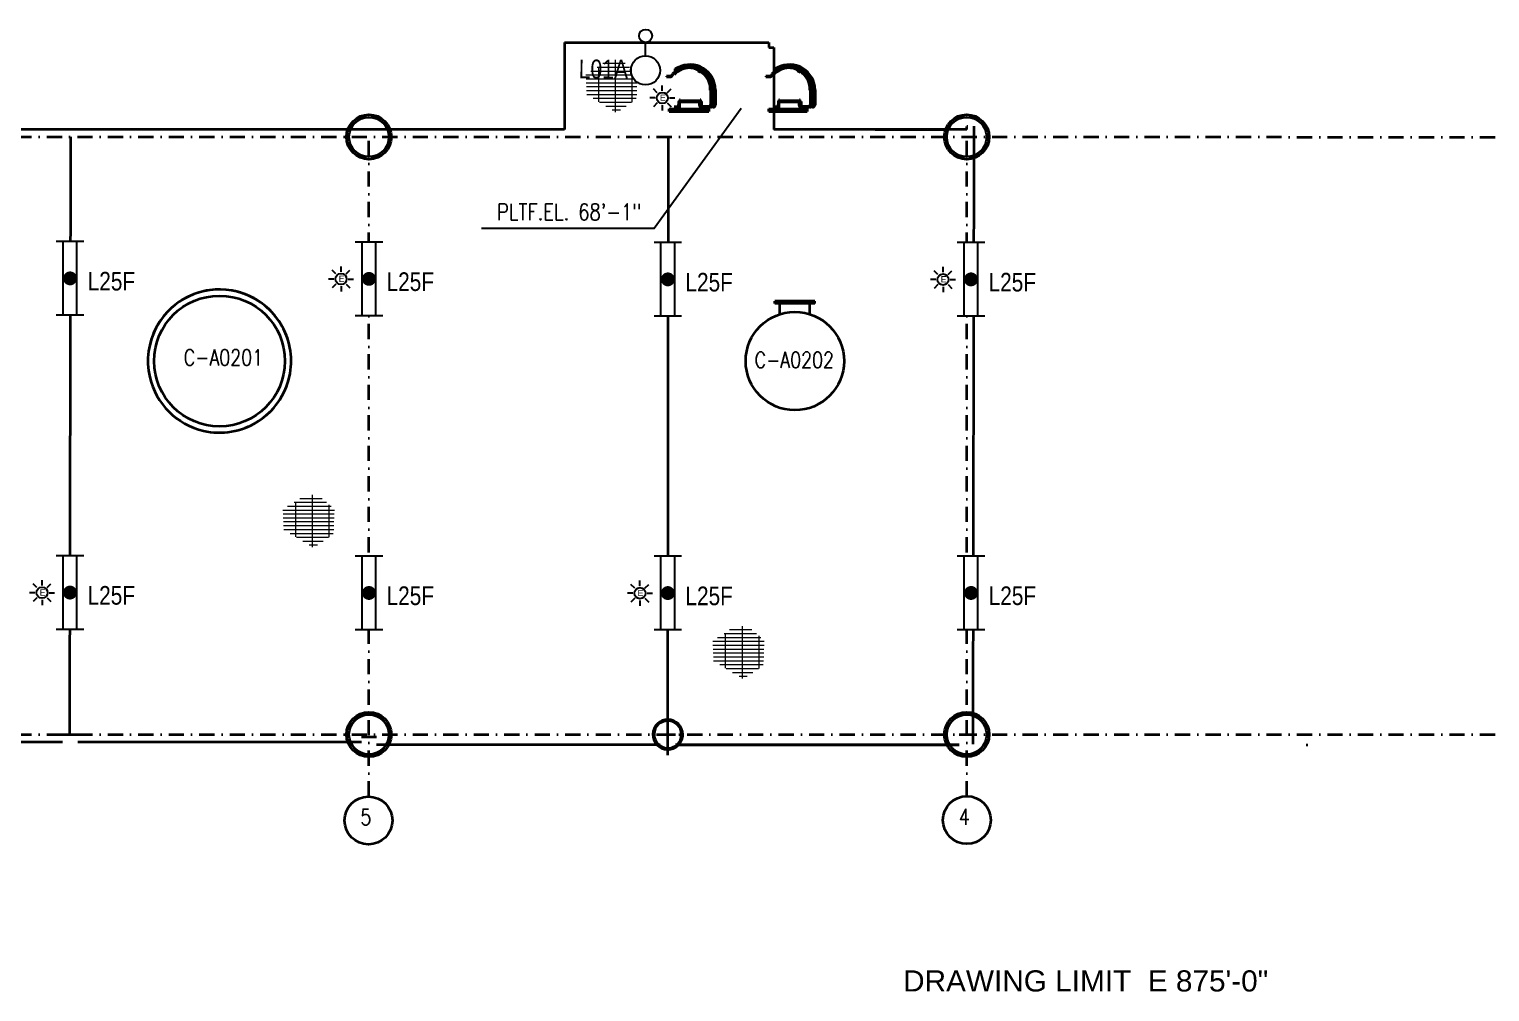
# Model space of a CAD drawing. Header units: inches. Extents: x 3139 to 9140, y 3844 to 6923.
# Drawn here: x 3912 to 5084, y 6149 to 6922 of the extents above; entities that cross this region are included whole.
import ezdxf
from ezdxf.enums import TextEntityAlignment as Align

# ---------------------------------------------------------------- set-up
doc = ezdxf.new("R2010")
doc.units = ezdxf.units.IN
doc.header["$MEASUREMENT"] = 0
doc.linetypes.add('DASHDOT2', pattern=[12.700025, 6.350013, -3.175006, 0, -3.175006])
doc.linetypes.add('HIDDEN2', pattern=[0.1875, 0.125, -0.0625])
for name, color, linetype in [('Default', 7, 'Continuous'), ('E-LIGHTING', 41, 'Continuous'), ('LIGHT', 4, 'Continuous'), ('TF_G_MATCHLINE', 7, 'Continuous'), ('TF_P_Equipment', 7, 'Continuous'), ('TF_P_Ladder', 7, 'Continuous'), ('TF_P_Steel', 7, 'Continuous'), ('TF_S_GRATING', 7, 'Continuous')]:
    doc.layers.add(name, color=color, linetype=linetype)
doc.styles.add('Arial', font='arial.ttf')
doc.styles.add('ROMANS', font='romans.shx')

# ---------------------------------------------------------------- blocks, each defined once
blk = doc.blocks.new('A$Cdd380a1b')
at = {"layer": 'TF_G_MATCHLINE', "color": 7, "style": 'Arial', "width": 1.006371}
blk.add_text('DRAWING LIMIT  E 875\'-0"', height=0.132812, dxfattribs=at).set_placement((-65.1459, 12.8714), align=Align.TOP_CENTER)
blk = doc.blocks.new('TF_P_ELP_GRATING', base_point=(2.146, 13.23))
at = {"layer": 'TF_S_GRATING', "color": 8, "linetype": 'Continuous', "lineweight": 18}
for p, q in [((2.37, 13.425), (1.964, 13.425)), ((1.98, 13.435), (1.98, 12.994)), ((2.313, 13.474), (2.034, 13.474)), ((2.19, 13.523), (2.19, 12.866)), ((2.4, 13.399), (2.4, 12.99)), ((2.469, 13.328), (1.822, 13.328)), ((2.467, 13.279), (1.824, 13.279)), ((2.465, 13.23), (1.826, 13.23)), ((2.426, 13.377), (1.882, 13.377)), ((2.463, 13.182), (1.828, 13.182)), ((2.462, 13.133), (1.83, 13.133)), ((2.46, 13.084), (1.832, 13.084)), ((2.453, 13.035), (1.912, 13.035)), ((2.396, 12.987), (1.992, 12.987)), ((2.326, 12.938), (2.072, 12.938)), ((2.256, 12.889), (2.152, 12.889))]:
    blk.add_line(p, q, dxfattribs=at)
blk = doc.blocks.new('A$Cf3c044f0')
at = {"layer": 'Default', "color": 8, "linetype": 'Continuous', "lineweight": 35}
for centre in [(0.9342, -2.8832), (0.9342, -2.8832), (4.6886, -2.8809), (4.6886, -2.8809)]:
    blk.add_circle(centre, 0.15, dxfattribs=at)
at = {"layer": 'TF_P_Equipment', "color": 8, "linetype": 'Continuous', "lineweight": 35}
for p, q in [((3.484, 0.3608), (3.484, 0.375)), ((3.6094, 0.375), (3.484, 0.375)), ((3.7347, 0.375), (3.6094, 0.375)), ((3.7347, 0.3608), (3.7347, 0.375)), ((3.6094, 0.3608), (3.484, 0.3608)), ((3.5156, 0.294), (3.5156, 0.3608)), ((3.7347, 0.3608), (3.6094, 0.3608)), ((3.7031, 0.294), (3.7031, 0.3608))]:
    blk.add_line(p, q, dxfattribs=at)
for centre, radius in [((0, 0), 0.4102), ((3.6094, 0), 0.3086)]:
    blk.add_circle(centre, radius, dxfattribs=at)
for start, end in [(28.81664, 193.02367), (28.81664, 166.97632), (61.18337, 76.97224), (61.18337, 76.97224), (61.18337, 76.97222), (61.18337, 76.97222), (12.51245, 28.81664), (12.51245, 28.81664), (12.51244, 28.81663), (347.48755, 28.81663), (193.02368, 256.9722), (193.02368, 256.9722), (256.97221, 347.48755), (283.0278, 347.48755), (283.0278, 347.48755), (283.02778, 347.48756)]:
    blk.add_arc((0, 0), 0.4492, start, end, dxfattribs=at)
at = {"layer": 'TF_P_Equipment', "color": 8, "linetype": 'HIDDEN2', "lineweight": 18}
for start, end in [(347.48755, 12.51245), (347.48755, 12.51245), (347.48756, 12.51244), (347.48756, 12.51244)]:
    blk.add_arc((0, 0), 0.4492, start, end, dxfattribs=at)
at = {"layer": 'TF_P_Ladder', "color": 8, "linetype": 'Continuous', "lineweight": 35}
for p, q in [((2.8759, 1.8433), (2.859, 1.8335)), ((2.8634, 1.8206), (2.859, 1.8335)), ((2.8804, 1.8303), (2.8759, 1.8433)), ((2.8767, 1.842), (2.8759, 1.8433)), ((2.8812, 1.8307), (2.8786, 1.8384)), ((3.005, 1.8342), (3.0067, 1.8392)), ((3.0058, 1.8339), (3.009, 1.8433)), ((3.009, 1.8433), (3.0067, 1.8392)), ((3.026, 1.8336), (3.009, 1.8433)), ((3.0232, 1.8254), (3.026, 1.8336)), ((3.5005, 1.8433), (3.4836, 1.8335)), ((3.488, 1.8206), (3.4836, 1.8335)), ((3.5012, 1.842), (3.5005, 1.8433)), ((3.5049, 1.8303), (3.5005, 1.8433)), ((3.5058, 1.8307), (3.5031, 1.8384)), ((3.6295, 1.8342), (3.6312, 1.8392)), ((3.6304, 1.8339), (3.6336, 1.8433)), ((3.6336, 1.8433), (3.6312, 1.8392)), ((3.6505, 1.8336), (3.6336, 1.8433)), ((3.6477, 1.8254), (3.6505, 1.8336)), ((2.8266, 1.7878), (2.8035, 1.7878)), ((2.8035, 1.7878), (2.8035, 1.7831)), ((2.8035, 1.7831), (2.8266, 1.7831)), ((2.8649, 1.8164), (2.8647, 1.8171)), ((2.8818, 1.8261), (2.8649, 1.8164)), ((2.8649, 1.8164), (2.8672, 1.8123)), ((2.8649, 1.8164), (2.8655, 1.8154)), ((2.8649, 1.8164), (2.8649, 1.8164)), ((2.8672, 1.8123), (2.8842, 1.8221)), ((2.8818, 1.8261), (2.8751, 1.8223)), ((2.8818, 1.8261), (2.8817, 1.8266)), ((2.8818, 1.8261), (2.8818, 1.8261)), ((2.8842, 1.8221), (2.8818, 1.8261)), ((2.8826, 1.8266), (2.8825, 1.8269)), ((3.0032, 1.8261), (3.0008, 1.8221)), ((3.0008, 1.8221), (3.0021, 1.8257)), ((3.0008, 1.8221), (3.0008, 1.8221)), ((3.0008, 1.8221), (3.0081, 1.8179)), ((3.0008, 1.8221), (3.0008, 1.8221)), ((3.0008, 1.8221), (3.0177, 1.8123)), ((3.0028, 1.8254), (3.0021, 1.8244)), ((3.0201, 1.8164), (3.0032, 1.8261)), ((3.0177, 1.8123), (3.0201, 1.8164)), ((3.0178, 1.8123), (3.0188, 1.8141)), ((3.0178, 1.8123), (3.0178, 1.8123)), ((3.0215, 1.8206), (3.0216, 1.8209)), ((3.4281, 1.7878), (3.4281, 1.7831)), ((3.4511, 1.7878), (3.4281, 1.7878)), ((3.4281, 1.7831), (3.4511, 1.7831)), ((3.4894, 1.8164), (3.4892, 1.8171)), ((3.5064, 1.8261), (3.4894, 1.8164)), ((3.4894, 1.8164), (3.4894, 1.8164)), ((3.4894, 1.8164), (3.49, 1.8154)), ((3.4894, 1.8164), (3.4918, 1.8123)), ((3.4918, 1.8123), (3.5087, 1.8221)), ((3.5063, 1.8261), (3.4997, 1.8223)), ((3.5063, 1.8261), (3.5062, 1.8266)), ((3.5063, 1.8261), (3.5063, 1.8261)), ((3.5087, 1.8221), (3.5064, 1.8261)), ((3.5072, 1.8266), (3.507, 1.8269)), ((3.6277, 1.8261), (3.6254, 1.8221)), ((3.6254, 1.8221), (3.6266, 1.8257)), ((3.6254, 1.8221), (3.6423, 1.8123)), ((3.6254, 1.8221), (3.6326, 1.8179)), ((3.6254, 1.8221), (3.6254, 1.8221)), ((3.6254, 1.8221), (3.6254, 1.8221)), ((3.6273, 1.8254), (3.6267, 1.8244)), ((3.6446, 1.8164), (3.6277, 1.8261)), ((3.6423, 1.8123), (3.6446, 1.8164)), ((3.6423, 1.8123), (3.6433, 1.8141)), ((3.6423, 1.8123), (3.6423, 1.8123)), ((3.6461, 1.8206), (3.6462, 1.8209)), ((3.0758, 1.7205), (3.0758, 1.701)), ((3.0805, 1.7205), (3.0758, 1.7205)), ((3.0758, 1.7045), (3.0758, 1.701)), ((3.0758, 1.701), (3.0805, 1.701)), ((3.0758, 1.701), (3.0808, 1.7001)), ((3.0758, 1.701), (3.0758, 1.701)), ((3.0805, 1.701), (3.0805, 1.7205)), ((3.0805, 1.701), (3.0808, 1.701)), ((3.0808, 1.7015), (3.0808, 1.6078)), ((3.0843, 1.7198), (3.089, 1.7189)), ((3.0855, 1.6078), (3.0855, 1.7015)), ((3.0855, 1.7001), (3.0901, 1.6992)), ((3.0855, 1.6992), (3.0878, 1.6988)), ((3.0878, 1.6988), (3.0901, 1.6988)), ((3.0901, 1.6078), (3.0901, 1.7015)), ((3.0948, 1.7015), (3.0948, 1.6078)), ((3.1066, 1.6078), (3.1066, 1.7015)), ((3.1112, 1.7015), (3.1112, 1.6078)), ((3.7003, 1.7205), (3.7003, 1.701)), ((3.705, 1.7205), (3.7003, 1.7205)), ((3.7003, 1.7045), (3.7003, 1.701)), ((3.7003, 1.701), (3.7003, 1.701)), ((3.7003, 1.701), (3.7053, 1.7001)), ((3.7003, 1.701), (3.705, 1.701)), ((3.705, 1.701), (3.705, 1.7205)), ((3.705, 1.701), (3.7053, 1.701)), ((3.7053, 1.7015), (3.7053, 1.6078)), ((3.7088, 1.7198), (3.7136, 1.7189)), ((3.71, 1.6078), (3.71, 1.7015)), ((3.71, 1.7001), (3.7147, 1.6992)), ((3.71, 1.6992), (3.7123, 1.6988)), ((3.7123, 1.6988), (3.7147, 1.6988)), ((3.7147, 1.6078), (3.7147, 1.7015)), ((3.7194, 1.7015), (3.7194, 1.6078)), ((3.7311, 1.6078), (3.7311, 1.7015)), ((3.7358, 1.7015), (3.7358, 1.6078)), ((2.8519, 1.5976), (2.8698, 1.5976)), ((2.8698, 1.5929), (2.8519, 1.5929)), ((2.88, 1.6288), (2.8831, 1.6288)), ((2.88, 1.6288), (2.88, 1.5825)), ((2.8847, 1.6328), (2.8831, 1.6328)), ((2.8831, 1.6261), (2.8831, 1.6328)), ((2.8831, 1.625), (2.8831, 1.6261)), ((2.8894, 1.6386), (2.8847, 1.6386)), ((2.8847, 1.6386), (2.8847, 1.6191)), ((2.8847, 1.6191), (2.8894, 1.6191)), ((2.8847, 1.6191), (2.8847, 1.5825)), ((2.8894, 1.6191), (2.8894, 1.6386)), ((3.0144, 1.6328), (2.8894, 1.6328)), ((3.0097, 1.6249), (2.8894, 1.6249)), ((3.0097, 1.6288), (3.0097, 1.6078)), ((3.0144, 1.6288), (3.0097, 1.6288)), ((3.0191, 1.6386), (3.0144, 1.6386)), ((3.0144, 1.6386), (3.0144, 1.6191)), ((3.0144, 1.6078), (3.0144, 1.6191)), ((3.0144, 1.6191), (3.0191, 1.6191)), ((3.0191, 1.6191), (3.0191, 1.6386)), ((3.0206, 1.6328), (3.0191, 1.6328)), ((3.0191, 1.6191), (3.0191, 1.5992)), ((3.0191, 1.594), (3.0191, 1.5825)), ((3.0206, 1.6261), (3.0206, 1.6328)), ((3.0206, 1.6288), (3.0237, 1.6288)), ((3.0206, 1.625), (3.0206, 1.6261)), ((3.0237, 1.6288), (3.0237, 1.5976)), ((3.0237, 1.5929), (3.0237, 1.5825)), ((3.0706, 1.5976), (3.0245, 1.5976)), ((3.0245, 1.5929), (3.0706, 1.5929)), ((3.08, 1.5929), (3.0706, 1.5929)), ((3.0964, 1.5929), (3.08, 1.5929)), ((3.0908, 1.5976), (3.0964, 1.5976)), ((3.4769, 1.5976), (3.4944, 1.5976)), ((3.4944, 1.5929), (3.4769, 1.5929)), ((3.5045, 1.6288), (3.5077, 1.6288)), ((3.5045, 1.6288), (3.5045, 1.5825)), ((3.5092, 1.6328), (3.5077, 1.6328)), ((3.5077, 1.6261), (3.5077, 1.6328)), ((3.5077, 1.625), (3.5077, 1.6261)), ((3.5139, 1.6386), (3.5092, 1.6386)), ((3.5092, 1.6386), (3.5092, 1.6191)), ((3.5092, 1.6191), (3.5139, 1.6191)), ((3.5092, 1.6191), (3.5092, 1.5825)), ((3.5139, 1.6191), (3.5139, 1.6386)), ((3.6389, 1.6328), (3.5139, 1.6328)), ((3.6342, 1.6249), (3.5139, 1.6249)), ((3.6342, 1.6288), (3.6342, 1.6078)), ((3.6389, 1.6288), (3.6342, 1.6288)), ((3.6389, 1.6386), (3.6389, 1.6191)), ((3.6436, 1.6386), (3.6389, 1.6386)), ((3.6389, 1.6078), (3.6389, 1.6191)), ((3.6389, 1.6191), (3.6436, 1.6191)), ((3.6436, 1.6191), (3.6436, 1.6386)), ((3.6452, 1.6328), (3.6436, 1.6328)), ((3.6436, 1.6191), (3.6436, 1.5992)), ((3.6436, 1.594), (3.6436, 1.5825)), ((3.6452, 1.6261), (3.6452, 1.6328)), ((3.6452, 1.6288), (3.6483, 1.6288)), ((3.6452, 1.625), (3.6452, 1.6261)), ((3.6483, 1.6288), (3.6483, 1.5976)), ((3.6483, 1.5929), (3.6483, 1.5825)), ((3.6952, 1.5976), (3.6491, 1.5976)), ((3.6491, 1.5929), (3.6952, 1.5929)), ((3.7045, 1.5929), (3.6952, 1.5929)), ((3.7209, 1.5929), (3.7045, 1.5929)), ((3.7154, 1.5976), (3.7209, 1.5976))]:
    blk.add_line(p, q, dxfattribs=at)
for centre, radius, start, end in [((2.9425, 1.7015), 0.143, 0, 135), ((2.941, 1.7), 0.1398, 0.60236, 132.78875), ((2.9519, 1.7015), 0.1383, 92.2002, 136.28271), ((2.9519, 1.7015), 0.1594, 0, 118.21144), ((2.9519, 1.7015), 0.1547, 0, 118.19549), ((2.9519, 1.7015), 0.143, 0, 91.87889), ((3.567, 1.7015), 0.143, 0, 135), ((3.5656, 1.7), 0.1398, 0.60236, 132.78875), ((3.5764, 1.7015), 0.1383, 92.2002, 136.01157), ((3.5764, 1.7015), 0.1594, 0, 118.21144), ((3.5764, 1.7015), 0.1547, 0, 118.19549), ((3.5764, 1.7015), 0.143, 0, 91.87889), ((2.8266, 1.8026), 0.0195, 270, 0), ((2.8266, 1.8026), 0.0148, 270, 0), ((2.9519, 1.7015), 0.1594, 125.32181, 128.83644), ((2.9519, 1.7015), 0.1547, 125.83645, 130.24838), ((2.9519, 1.7015), 0.143, 127.18622, 134.35177), ((2.9519, 1.7015), 0.143, 116.88471, 119.34008), ((2.9519, 1.7015), 0.1383, 0, 61.66824), ((3.4511, 1.8026), 0.0195, 270, 0), ((3.4511, 1.8026), 0.0148, 270, 0), ((3.5764, 1.7015), 0.1594, 125.32181, 128.62751), ((3.5764, 1.7015), 0.1547, 125.83645, 130.02872), ((3.5764, 1.7015), 0.143, 127.18622, 134.09822), ((3.5764, 1.7015), 0.143, 116.88471, 119.34008), ((3.5764, 1.7015), 0.1383, 0, 61.66824), ((2.8698, 1.6078), 0.0102, 270, 0), ((2.8698, 1.6078), 0.0148, 270, 313.17355), ((3.0245, 1.6078), 0.0148, 180, 270), ((3.0245, 1.6078), 0.0102, 180, 270), ((3.0339, 1.6078), 0.0102, 180, 270), ((3.0706, 1.6078), 0.0102, 270, 0), ((3.0706, 1.6078), 0.0148, 270, 0), ((3.08, 1.6078), 0.0148, 270, 0), ((3.08, 1.6078), 0.0102, 278.84988, 0), ((3.0964, 1.6078), 0.0102, 270, 0), ((3.0964, 1.6078), 0.0148, 270, 0), ((3.4944, 1.6078), 0.0102, 270, 0), ((3.4944, 1.6078), 0.0148, 270, 313.17355), ((3.6491, 1.6078), 0.0148, 180, 270), ((3.6491, 1.6078), 0.0102, 180, 270), ((3.6584, 1.6078), 0.0102, 180, 270), ((3.6952, 1.6078), 0.0102, 270, 0), ((3.6952, 1.6078), 0.0148, 270, 0), ((3.7045, 1.6078), 0.0148, 270, 0), ((3.7045, 1.6078), 0.0102, 278.84988, 0), ((3.7209, 1.6078), 0.0148, 270, 0), ((3.7209, 1.6078), 0.0102, 270, 0)]:
    blk.add_arc(centre, radius, start, end, dxfattribs=at)
at = {"layer": 'TF_P_Steel', "color": 8, "linetype": 'Continuous', "lineweight": 35}
for p, q in [((2.1647, 1.9998), (2.1647, 1.4539)), ((2.1647, 1.9998), (3.4458, 1.9998)), ((3.4458, 1.9998), (3.4458, 1.9687)), ((3.4458, 1.9687), (3.4769, 1.9687)), ((3.4769, 1.9687), (3.4769, 1.8125)), ((3.4769, 1.8081), (3.4769, 1.4539)), ((2.8208, 1.5666), (2.8208, 1.5825)), ((2.8208, 1.5825), (3.07, 1.5825)), ((2.8208, 1.5666), (3.07, 1.5666)), ((3.07, 1.5825), (3.07, 1.5666)), ((3.4455, 1.5666), (3.4455, 1.5825)), ((3.4455, 1.5825), (3.6866, 1.5825)), ((3.4455, 1.5666), (3.6866, 1.5666)), ((3.6866, 1.5825), (3.6866, 1.5666)), ((4.6875, 1.4539), (4.6875, 1.4711)), ((0.9375, 1.4539), (-2.8125, 1.4539)), ((2.1647, 1.4539), (0.9375, 1.4539)), ((4.6875, 1.4539), (3.4769, 1.4539)), ((4.6875, 1.4539), (4.0936, 1.4539)), ((4.1129, 1.4532), (4.5718, 1.4532)), ((2.7578, -2.2784), (2.7564, -2.2784)), ((2.8672, -2.2784), (2.8686, -2.2784)), ((-0.9852, -2.3437), (-0.8898, -2.3437)), ((0.8898, -2.3577), (0.9852, -2.3577)), ((2.7648, -2.3437), (2.8602, -2.3437)), ((4.6398, -2.3437), (4.7352, -2.3437)), ((-0.9852, -2.3914), (-2.7648, -2.3914)), ((0.8898, -2.3914), (-0.8898, -2.3914)), ((2.7648, -2.4086), (0.9852, -2.4086)), ((2.7452, -2.4091), (0.9852, -2.4091)), ((2.7648, -2.4091), (2.7564, -2.4091)), ((4.6398, -2.4086), (2.8602, -2.4086)), ((2.8602, -2.4091), (2.8686, -2.4091)), ((2.8798, -2.4091), (4.6398, -2.4091))]:
    blk.add_line(p, q, dxfattribs=at)
for points in [[(4.7319, 1.4749), (4.7259, -2.4046)], [(-0.9346, 1.4062), (-0.9404, -2.3437)], [(2.8154, 1.4062), (2.8094, -2.4733)]]:
    blk.add_lwpolyline(points, dxfattribs=at)
at = {"layer": 'TF_P_Steel', "color": 8, "linetype": 'DASHDOT2', "lineweight": 35, "ltscale": 0.015}
for points in [[(-4.9089, 1.4062), (15.9375, 1.406)], [(0.9366, -2.7309), (0.9375, 1.4062)], [(4.6879, -2.7309), (4.6875, 1.4062)], [(-4.9089, -2.3437), (15.9375, -2.3437)]]:
    blk.add_lwpolyline(points, dxfattribs=at)
at = {"layer": 'TF_P_Steel', "color": 8, "linetype": 'Continuous', "lineweight": 35}
for centre, radius in [((0.9375, 1.4062), 0.1407), ((0.9375, 1.4062), 0.1253), ((4.6875, 1.4062), 0.1407), ((4.6875, 1.4062), 0.1253), ((0.9375, -2.3437), 0.1407), ((0.9375, -2.3437), 0.1253), ((4.6875, -2.3437), 0.1407), ((4.6875, -2.3437), 0.1253)]:
    blk.add_circle(centre, radius, dxfattribs=at)
for radius, start, end in [(0.0938, 0, 268.13544), (0.0861, 0, 267.97677), (0.0938, 268.13544, 0), (0.0861, 267.97677, 0)]:
    blk.add_arc((2.8125, -2.3437), radius, start, end, dxfattribs=at)
for centre, major_axis, ratio, start_param, end_param in [((4.6875, 1.4062), (0, 0.0654), 0.774819, 6.157357, 6.283185), ((6.8167, -2.3437), (-0.079, 0), 0.827723, 1.570796, 1.696624)]:
    blk.add_ellipse(centre, major_axis=major_axis, ratio=ratio, start_param=start_param, end_param=end_param, dxfattribs=at)
at = {"layer": 'Default', "color": 8, "linetype": 'Continuous', "lineweight": 35, "xscale": 0.5, "yscale": 0.5, "zscale": 0.5}
for p in [(2.4605, 1.7445), (0.5594, -0.986), (3.2561, -1.8098)]:
    blk.add_blockref('TF_P_ELP_GRATING', p, dxfattribs=at)
at = {"layer": 'Default', "color": 8, "style": 'ROMANS', "width": 0.8}
for s, p in [('C-A0201', (0.0244, 0.0222)), ('C-A0202', (3.6059, 0.0071))]:
    blk.add_text(s, height=0.1, dxfattribs=at).set_placement(p, align=Align.MIDDLE_CENTER)
for s, p in [('5', (0.8837, -2.8123)), ('4', (4.6381, -2.81))]:
    blk.add_text(s, height=0.1, dxfattribs=at).set_placement(p, align=Align.TOP_LEFT)
blk = doc.blocks.new('*U40')
at = {"color": 3}
for points in [[(22, 19.2), (22, 23.6)], [(26.1, 17.5), (29.2, 20.6)], [(27.8, 13.5), (32.2, 13.5)], [(22.1, 7.7), (22.1, 3.4)], [(26.1, 9.4), (29.2, 6.3)]]:
    blk.add_lwpolyline(points, dxfattribs=at)
blk.add_circle((22.1, 13.5), 4.47, dxfattribs=at)
at = {"color": 4, "linetype": 'ByBlock', "lineweight": -2}
blk.add_circle((-27.7, 0), 5.26, dxfattribs=at)
at = {"color": 4, "insert": (19.4, 11.6), "char_height": 5.03, "attachment_point": 1, "rotation": 89.8623, "style": 'Arial'}
blk.add_mtext_dynamic_manual_height_columns('E', width=62.916, gutter_width=0.0684, heights=[0], dxfattribs=at)
at = {"color": 8}
blk.add_wipeout([(11.7, 0.1), (11.6, 0.8), (11.6, 1.5), (11.4, 2.2), (11.3, 3), (11.1, 3.7), (10.8, 4.4), (10.5, 5), (10.2, 5.7), (9.8, 6.3), (9.4, 6.9), (9, 7.5), (8.5, 8), (8, 8.6), (7.4, 9), (6.8, 9.5), (6.2, 9.9), (5.6, 10.3), (4.9, 10.6), (4.3, 10.9), (3.6, 11.1), (2.9, 11.3), (2.2, 11.5), (1.4, 11.6), (0.7, 11.7), (0, 11.7), (-0.8, 11.7), (-1.5, 11.6), (-2.2, 11.5), (-2.9, 11.3), (-3.6, 11.1), (-4.3, 10.9), (-5, 10.6), (-5.6, 10.2), (-6.3, 9.9), (-6.9, 9.5), (-7.4, 9), (-8, 8.5), (-8.5, 8), (-9, 7.5), (-9.4, 6.9), (-9.9, 6.3), (-10.2, 5.6), (-10.6, 5), (-10.8, 4.3), (-11.1, 3.6), (-11.3, 2.9), (-11.5, 2.2), (-11.6, 1.5), (-11.6, 0.7), (-11.7, 0), (-11.6, -0.7), (-11.6, -1.4), (-11.4, -2.2), (-11.3, -2.9), (-11.1, -3.6), (-10.8, -4.3), (-10.5, -4.9), (-10.2, -5.6), (-9.8, -6.2), (-9.4, -6.8), (-9, -7.4), (-8.5, -8), (-8, -8.5), (-7.4, -9), (-6.8, -9.4), (-6.2, -9.8), (-5.6, -10.2), (-4.9, -10.5), (-4.3, -10.8), (-3.6, -11), (-2.9, -11.3), (-2.2, -11.4), (-1.4, -11.5), (-0.7, -11.6), (0, -11.6), (0.8, -11.6), (1.5, -11.5), (2.2, -11.4), (2.9, -11.2), (3.6, -11), (4.3, -10.8), (5, -10.5), (5.6, -10.2), (6.3, -9.8), (6.9, -9.4), (7.4, -8.9), (8, -8.4), (8.5, -7.9), (9, -7.4), (9.4, -6.8), (9.9, -6.2), (10.2, -5.6), (10.6, -4.9), (10.8, -4.2), (11.1, -3.5), (11.3, -2.8), (11.5, -2.1), (11.6, -1.4), (11.6, -0.7)], dxfattribs=at)
at = {"color": 4, "linetype": 'ByBlock', "lineweight": -2}
blk.add_line((-11.7, 0), (-22.4, 0), dxfattribs=at)
at = {"color": 3}
for points in [[(16.3, 13.5), (12, 13.4)], [(18, 17.5), (14.9, 20.6)], [(18, 9.4), (14.9, 6.3)]]:
    blk.add_lwpolyline(points, dxfattribs=at)
at = {"color": 4, "linetype": 'ByBlock', "lineweight": -2}
blk.add_circle((0, 0), 11.7, dxfattribs=at)
at = {"color": 4, "insert": (-8.6, -53.6), "char_height": 15.153, "attachment_point": 1, "rotation": 89.8623, "style": 'Arial'}
blk.add_mtext_dynamic_manual_height_columns('{\\W0.8;L01A}', width=189.578, gutter_width=0.206, heights=[0], dxfattribs=at)
blk = doc.blocks.new('*U88')
at = {"color": 4, "insert": (0.71, -1.91), "char_height": 2.024, "attachment_point": 1, "rotation": 270, "line_spacing_factor": 0.829163, "style": 'Arial'}
blk.add_mtext_dynamic_manual_height_columns('{\\W0.8;L25F}', width=22.5376, gutter_width=0.0245, heights=[0], dxfattribs=at)
at = {"color": 3}
blk.add_wipeout([(-4, 0.75), (4, 0.75), (4, -0.75), (-4, -0.75)], dxfattribs=at)
at = {"color": 4}
for p, q in [((-4, -1.5), (-4, 1.5)), ((-4, 0.75), (4, 0.75)), ((4, -1.5), (4, 1.5)), ((-4, -0.75), (4, -0.75))]:
    blk.add_line(p, q, dxfattribs=at)
at = {"color": 4, "const_width": 0.75}
blk.add_lwpolyline([(-0.38, 0, 1), (0.38, 0, 1)], format="xyb", close=True, dxfattribs=at)
blk = doc.blocks.new('L25F - E')
at = {"color": 3}
for points in [[(-4.2, 26.5), (-7.2, 29.6)], [(-0.1, 28.2), (-0.1, 32.5)], [(4, 26.5), (7, 29.6)], [(-5.9, 22.4), (-10.2, 22.4)], [(5.7, 22.4), (10, 22.4)]]:
    blk.add_lwpolyline(points, dxfattribs=at)
blk.add_circle((-0.1, 22.4), 4.47, dxfattribs=at)
at = {"layer": 'LIGHT', "linetype": 'Continuous', "xscale": 7.392921000194347, "yscale": 7.392921000194347, "zscale": 7.392921000194347}
blk.add_blockref('*U88', (0, 0), dxfattribs=at)
at = {"color": 4, "insert": (2.6, 24.3), "char_height": 5.03, "attachment_point": 1, "rotation": 269.7752, "style": 'Arial'}
blk.add_mtext_dynamic_manual_height_columns('E', width=62.916, gutter_width=0.0684, heights=[0], dxfattribs=at)
at = {"color": 3}
for points in [[(-4.2, 18.4), (-7.2, 15.3)], [(-0.1, 16.7), (-0.1, 12.3)], [(4, 18.4), (7, 15.3)]]:
    blk.add_lwpolyline(points, dxfattribs=at)

msp = doc.modelspace()

# ---------------------------------------------------------------- linework, layer by layer
at = {"color": 8}
msp.add_lwpolyline([(4483.3, 6858.8), (4413.4, 6762.4), (4274.7, 6762.4)], dxfattribs=at)

# ---------------------------------------------------------------- block references
at = {"xscale": 128, "yscale": 128, "zscale": 128}
msp.add_blockref('A$Cdd380a1b', (13098.6, 4518.8), dxfattribs=at)

# ---------------------------------------------------------------- texts
at = {"layer": 'Default', "color": 8, "style": 'ROMANS', "width": 0.8}
msp.add_text('PLTF.EL. 68\'-1"', height=13.2, dxfattribs=at).set_placement((4345.2, 6775.6), align=Align.MIDDLE_CENTER)

# ---------------------------------------------------------------- next in the draw order: block references
at = {"color": 3, "xscale": 127.9996234369103, "yscale": 127.9996234369103, "zscale": 127.9996234369103}
msp.add_blockref('A$Cf3c044f0', (4064.4, 6655.8), dxfattribs=at)

# ---------------------------------------------------------------- next in the draw order: block references
at = {"layer": 'E-LIGHTING', "color": 3}
for name, p, rotation in [('*U40', (4406.5, 6889.3), 269.9129640520016), ('L25F - E', (4184.4, 6721.8), 90), ('L25F - E', (4667.8, 6721.4), 90), ('L25F - E', (3944.3, 6469.8), 90), ('L25F - E', (4424.4, 6469.4), 90)]:
    msp.add_blockref(name, p, dxfattribs=dict(at, rotation=rotation))
at = {"layer": 'E-LIGHTING', "linetype": 'Continuous', "xscale": 7.392921000194347, "yscale": 7.392921000194347, "zscale": 7.392921000194347, "rotation": 90}
for p in [(3944.4, 6722.2), (4424.4, 6721.4), (4184.4, 6469.5), (4667.9, 6469.5)]:
    msp.add_blockref('*U88', p, dxfattribs=at)

doc.saveas('drawing.dxf')
